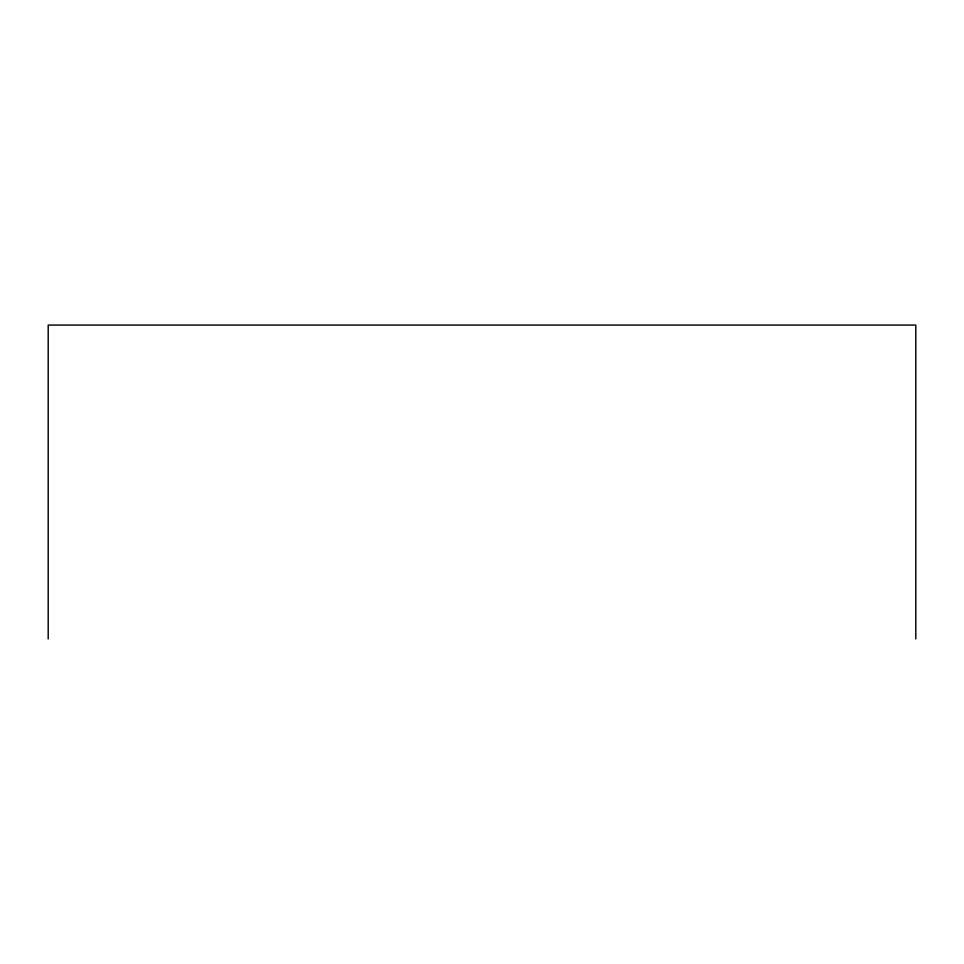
<?xml version="1.0" encoding="UTF-8"?>
<svg xmlns="http://www.w3.org/2000/svg" width="964" height="964" viewBox="0 0 964 964"><rect width="100%" height="100%" fill="white"/><g stroke="black" fill="none" stroke-linecap="round" stroke-linejoin="round"><path stroke-width="1.45" d="M915.8 638.927L915.8 325.073L48.2 325.073L48.2 638.927"/></g></svg>
